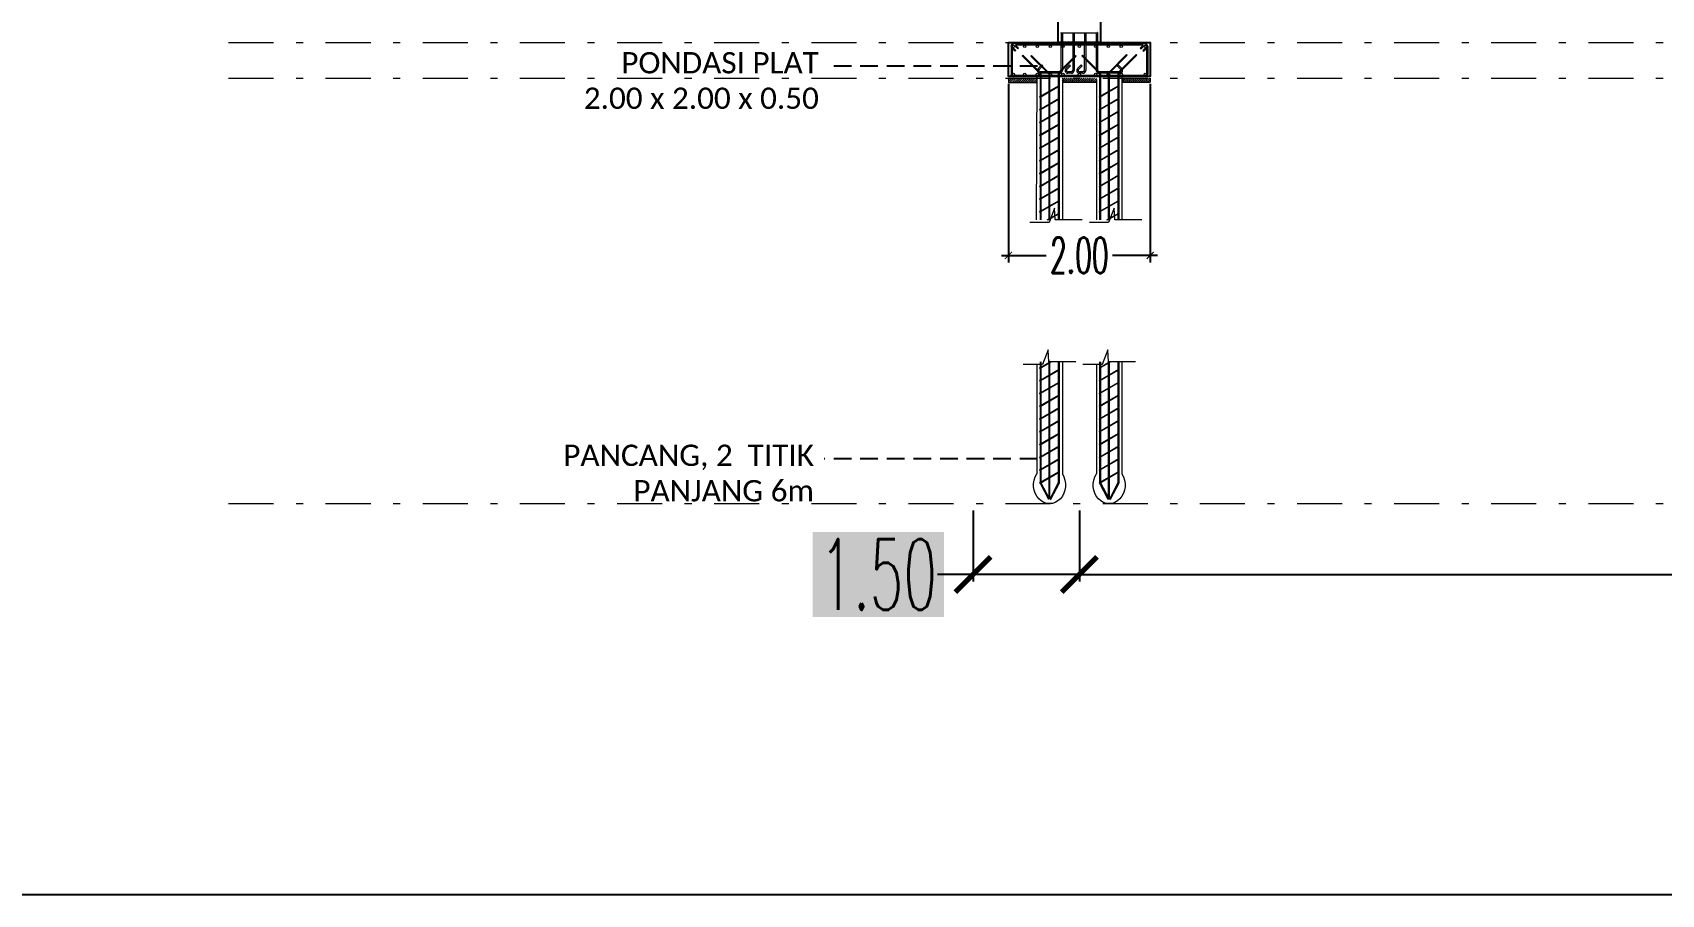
# Model space of a CAD drawing. Header units: millimetres. Extents: x 2175 to 3376, y 1504 to 1740.
# Drawn here: x 2878.47 to 2901.44, y 1515.88 to 1528.03 of the extents above; entities that cross this region are included whole.
import ezdxf

# ---------------------------------------------------------------- set-up
doc = ezdxf.new("R2010")
doc.units = ezdxf.units.MM
for name, pattern in [('DASHDOT2', [12.7, 6.35, -3.175, 0, -3.175]), ('DASHDOTX2', [50.8, 25.4, -12.7, 0, -12.7]), ('DASHED', [19.05, 12.7, -6.35]), ('HIDDEN', [0.375, 0.25, -0.125])]:
    doc.linetypes.add(name, pattern=pattern)
doc.layers.add('As Atap', color=3, linetype='DASHDOTX2', lineweight=40)
doc.layers.add('Garis Dim', color=131, linetype='DASHED', lineweight=9)
for name, color, linetype in [('dinding baru', 142, 'Continuous'), ('GR', 7, 'Continuous'), ('KOP TEKS', 1, 'Continuous'), ('TEXT', 7, 'Continuous'), ('WF 150', 5, 'Continuous')]:
    doc.layers.add(name, color=color, linetype=linetype)
doc.layers.add('Layer2', color=7, linetype='DASHED', lineweight=40, true_color=0x238759)
doc.styles.add('-DIM2', font='simplex.shx', dxfattribs={"width": 0.55})
doc.styles.get("Standard").update_dxf_attribs({"font": 'arial.ttf'})
doc.dimstyles.new('DIMENSI MUSHOLLAH', dxfattribs={"dimtxt": 0.5, "dimasz": 0.1, "dimexe": 0.1, "dimexo": 0.1, "dimgap": 0.05, "dimtad": 0, "dimtih": 1, "dimtoh": 1, "dimzin": 0, "dimdsep": 46, "dimtxsty": '-DIM2', "dimblk": 'ARCHTICK', "dimcen": 0.3, "dimdle": 0.1, "dimclrd": 1, "dimclre": 1, "dimclrt": 2, "dimadec": 0, "dimazin": 0, "dimtfac": 1, "dimtix": 1, "dimtofl": 0, "dimtmove": 0, "dimatfit": 3, "dimldrblk": 'ARCHTICK', "dimfxl": 1, "dimtolj": 1, "dimtzin": 0, "dimarcsym": 0})
doc.dimstyles.new('DIMENSI WARNA 2.1', dxfattribs={"dimtxt": 1, "dimasz": 0.5, "dimexe": 0.1, "dimexo": 0.1, "dimgap": 0.05, "dimtad": 0, "dimtih": 1, "dimtoh": 1, "dimrnd": 0.0025, "dimzin": 0, "dimdsep": 46, "dimtxsty": '-DIM2', "dimblk": 'ARCHTICK', "dimcen": 0.1, "dimclrd": 1, "dimclre": 1, "dimclrt": 256, "dimadec": 0, "dimazin": 0, "dimtfac": 1, "dimtofl": 0, "dimtmove": 0, "dimatfit": 3, "dimldrblk": 'ARCHTICK', "dimfxl": 0.18, "dimtfill": 2, "dimtfillclr": 256, "dimtolj": 1, "dimtzin": 0, "dimarcsym": 0})

# ---------------------------------------------------------------- blocks, each defined once
blk = doc.blocks.new('_ArchTick')
at = {"color": 0, "linetype": 'ByBlock', "const_width": 0.15}
blk.add_lwpolyline([(-0.5, -0.5), (0.5, 0.5)], dxfattribs=at)
blk = doc.blocks.new('*D933')
at = {"layer": 'Defpoints', "color": 0, "transparency": 16777216}
for p in [(2893.232, 1521.393), (2923.232, 1521.393), (2923.232, 1520.393)]:
    blk.add_point(p, dxfattribs=at)
at = {"layer": 'GR', "color": 1, "lineweight": -2, "transparency": 16777216}
for p, q in [((2893.232, 1521.293), (2893.232, 1520.293)), ((2923.232, 1521.293), (2923.232, 1520.293)), ((2893.232, 1520.393), (2907.082, 1520.393)), ((2923.232, 1520.393), (2909.382, 1520.393))]:
    blk.add_line(p, q, dxfattribs=at)
at = {"layer": 'GR', "color": 1, "lineweight": -2, "transparency": 16777216, "xscale": 0.5, "yscale": 0.5, "zscale": 0.5, "rotation": 180}
blk.add_blockref('_ArchTick', (2893.232, 1520.393), dxfattribs=at)
at = {"layer": 'GR', "color": 1, "lineweight": -2, "transparency": 16777216, "xscale": 0.5, "yscale": 0.5, "zscale": 0.5}
blk.add_blockref('_ArchTick', (2923.232, 1520.393), dxfattribs=at)
at = {"layer": 'GR', "color": 240, "transparency": 16777216, "insert": (2908.232, 1520.393), "char_height": 1, "attachment_point": 5, "style": '-DIM2', "bg_fill": 1, "box_fill_scale": 1.1, "bg_fill_color": 256, "bg_fill_true_color": 16180224, "bg_fill_transparency": 0}
blk.add_mtext('\\A1;30.00', dxfattribs=at)
blk = doc.blocks.new('*D733')
at = {"layer": 'Defpoints', "color": 0, "transparency": 16777216}
for p in [(2892.232, 1527.413), (2894.232, 1527.413), (2894.232, 1524.893)]:
    blk.add_point(p, dxfattribs=at)
at = {"layer": 'dinding baru', "color": 1, "linetype": 'Continuous', "lineweight": -2, "transparency": 16777216}
for p, q in [((2892.232, 1527.313), (2892.232, 1524.793)), ((2894.232, 1527.313), (2894.232, 1524.793))]:
    blk.add_line(p, q, dxfattribs=at)
at = {"layer": 'dinding baru', "color": 1, "lineweight": -2, "transparency": 16777216}
for p, q in [((2892.132, 1524.893), (2892.763, 1524.893)), ((2894.332, 1524.893), (2893.701, 1524.893))]:
    blk.add_line(p, q, dxfattribs=at)
at = {"layer": 'dinding baru', "color": 1, "lineweight": -2, "transparency": 16777216, "xscale": 0.1, "yscale": 0.1, "zscale": 0.1, "rotation": 180}
blk.add_blockref('_ArchTick', (2892.232, 1524.893), dxfattribs=at)
at = {"layer": 'dinding baru', "color": 1, "lineweight": -2, "transparency": 16777216, "xscale": 0.1, "yscale": 0.1, "zscale": 0.1}
blk.add_blockref('_ArchTick', (2894.232, 1524.893), dxfattribs=at)
at = {"layer": 'dinding baru', "color": 2, "lineweight": 0, "transparency": 16777216, "insert": (2893.232, 1524.893), "char_height": 0.5, "attachment_point": 5, "style": '-DIM2'}
blk.add_mtext('\\A1;2.00', dxfattribs=at)
blk = doc.blocks.new('*D748')
at = {"layer": 'Defpoints', "color": 0, "transparency": 16777216}
for p in [(2891.732, 1521.393), (2893.232, 1521.393), (2891.732, 1520.393)]:
    blk.add_point(p, dxfattribs=at)
at = {"layer": 'GR', "color": 1, "lineweight": -2, "transparency": 16777216}
for p, q in [((2891.732, 1521.293), (2891.732, 1520.293)), ((2893.232, 1521.293), (2893.232, 1520.293)), ((2891.732, 1520.393), (2891.232, 1520.393)), ((2893.232, 1520.393), (2891.732, 1520.393))]:
    blk.add_line(p, q, dxfattribs=at)
at = {"layer": 'GR', "color": 1, "lineweight": -2, "transparency": 16777216, "xscale": 0.5, "yscale": 0.5, "zscale": 0.5, "rotation": 180}
blk.add_blockref('_ArchTick', (2891.732, 1520.393), dxfattribs=at)
at = {"layer": 'GR', "color": 1, "lineweight": -2, "transparency": 16777216, "xscale": 0.5, "yscale": 0.5, "zscale": 0.5}
blk.add_blockref('_ArchTick', (2893.232, 1520.393), dxfattribs=at)
at = {"layer": 'GR', "color": 240, "transparency": 16777216, "insert": (2890.396, 1520.393), "char_height": 1, "attachment_point": 5, "style": '-DIM2', "bg_fill": 1, "box_fill_scale": 1.1, "bg_fill_color": 256, "bg_fill_true_color": 16180224, "bg_fill_transparency": 0}
blk.add_mtext('\\A1;1.50', dxfattribs=at)

msp = doc.modelspace()

# ---------------------------------------------------------------- hatches: boundary and pattern name
at = {"layer": 'Layer2', "linetype": 'ByBlock', "lineweight": 5}
h = msp.add_hatch(dxfattribs=at)
h.set_pattern_fill('JIS_LC_8', scale=0.0027, style=0)
h.set_pattern_definition([(45, (-85.533336, 297.320877), (-0.01489166881, 0.01489166881), []), (45, (-85.532256, 297.320877), (-0.01489166881, 0.01489166881), [])])
h.paths.add_polyline_path([(2892.632, 1527.39), (2892.232, 1527.391), (2892.232, 1527.331), (2892.632, 1527.33)])
h.paths.add_polyline_path([(2892.992, 1527.393), (2892.992, 1527.393), (2892.992, 1527.333), (2892.992, 1527.333)])
h.paths.add_polyline_path([(2893.472, 1527.393), (2892.992, 1527.393), (2892.992, 1527.333), (2893.472, 1527.333)])
h.paths.add_polyline_path([(2894.232, 1527.393), (2893.832, 1527.393), (2893.832, 1527.333), (2894.232, 1527.333)])

# ---------------------------------------------------------------- linework, layer by layer
at = {"linetype": 'HIDDEN'}
for p, q in [((2892.642, 1527.56), (2889.658, 1527.56)), ((2892.642, 1522.024), (2889.631, 1522.024))]:
    msp.add_line(p, q, dxfattribs=at)
at = {"layer": 'As Atap', "color": 0, "linetype": 'ByBlock', "lineweight": 5}
for p, q in [((2892.977, 1528.027), (2892.977, 1527.89)), ((2892.993, 1528.027), (2892.993, 1527.89)), ((2893.142, 1528.027), (2893.142, 1527.89)), ((2893.157, 1528.027), (2893.157, 1527.89)), ((2893.306, 1528.027), (2893.306, 1527.89)), ((2893.322, 1528.027), (2893.322, 1527.89)), ((2893.471, 1528.027), (2893.471, 1527.89)), ((2893.486, 1528.027), (2893.486, 1527.89)), ((2892.268, 1527.841), (2892.268, 1527.444)), ((2892.285, 1527.81), (2892.285, 1527.449)), ((2892.973, 1527.858), (2892.973, 1527.499)), ((2892.993, 1527.858), (2892.993, 1527.508)), ((2893.138, 1527.858), (2893.138, 1527.499)), ((2893.157, 1527.858), (2893.157, 1527.499)), ((2893.302, 1527.858), (2893.302, 1527.499)), ((2893.322, 1527.858), (2893.322, 1527.499)), ((2893.471, 1527.858), (2893.471, 1527.503)), ((2893.49, 1527.858), (2893.49, 1527.5)), ((2894.179, 1527.81), (2894.179, 1527.444)), ((2894.196, 1527.841), (2894.196, 1527.444)), ((2892.993, 1527.508), (2892.993, 1527.499)), ((2892.676, 1527.454), (2892.676, 1527.427)), ((2892.677, 1527.427), (2892.677, 1527.133)), ((2892.688, 1527.454), (2892.688, 1527.427)), ((2892.689, 1527.427), (2892.689, 1527.14)), ((2892.8, 1527.454), (2892.8, 1527.204)), ((2892.812, 1527.459), (2892.812, 1527.211)), ((2892.933, 1527.466), (2892.933, 1527.427)), ((2892.934, 1527.427), (2892.934, 1527.282)), ((2892.934, 1527.273), (2892.934, 1527.102)), ((2892.945, 1527.461), (2892.945, 1527.427)), ((2892.946, 1527.427), (2892.946, 1527.289)), ((2892.946, 1527.28), (2892.946, 1527.109)), ((2893.517, 1527.454), (2893.517, 1527.427)), ((2893.517, 1527.454), (2893.517, 1527.427)), ((2893.518, 1527.411), (2893.518, 1527.133)), ((2893.529, 1527.454), (2893.529, 1527.427)), ((2893.529, 1527.453), (2893.529, 1527.427)), ((2893.53, 1527.411), (2893.53, 1527.14)), ((2893.64, 1527.461), (2893.64, 1527.204)), ((2893.652, 1527.461), (2893.652, 1527.211)), ((2893.774, 1527.458), (2893.774, 1527.427)), ((2893.775, 1527.411), (2893.775, 1527.292)), ((2893.775, 1527.411), (2893.775, 1527.282)), ((2893.775, 1527.273), (2893.775, 1527.102)), ((2893.786, 1527.458), (2893.786, 1527.427)), ((2893.787, 1527.411), (2893.787, 1527.292)), ((2893.787, 1527.411), (2893.787, 1527.289)), ((2893.787, 1527.28), (2893.787, 1527.109)), ((2893.839, 1527.428), (2893.839, 1527.427)), ((2893.839, 1527.428), (2893.839, 1527.427)), ((2892.677, 1527.125), (2892.677, 1526.953)), ((2892.689, 1527.132), (2892.689, 1526.96)), ((2892.8, 1527.196), (2892.8, 1527.024)), ((2892.812, 1527.203), (2892.812, 1527.031)), ((2892.934, 1527.093), (2892.934, 1526.922)), ((2892.946, 1527.1), (2892.946, 1526.929)), ((2893.518, 1527.125), (2893.518, 1526.953)), ((2893.53, 1527.132), (2893.53, 1526.96)), ((2893.64, 1527.196), (2893.64, 1527.024)), ((2893.652, 1527.203), (2893.652, 1527.031)), ((2893.775, 1527.093), (2893.775, 1526.922)), ((2893.787, 1527.1), (2893.787, 1526.929)), ((2892.677, 1526.945), (2892.677, 1526.773)), ((2892.689, 1526.952), (2892.689, 1526.78)), ((2892.8, 1527.016), (2892.8, 1526.844)), ((2892.8, 1526.836), (2892.8, 1526.664)), ((2892.812, 1527.023), (2892.812, 1526.851)), ((2892.812, 1526.843), (2892.812, 1526.671)), ((2892.934, 1526.913), (2892.934, 1526.742)), ((2892.946, 1526.92), (2892.946, 1526.749)), ((2893.518, 1526.945), (2893.518, 1526.773)), ((2893.53, 1526.952), (2893.53, 1526.78)), ((2893.64, 1527.016), (2893.64, 1526.844)), ((2893.64, 1526.836), (2893.64, 1526.664)), ((2893.652, 1527.023), (2893.652, 1526.851)), ((2893.652, 1526.843), (2893.652, 1526.671)), ((2893.775, 1526.913), (2893.775, 1526.742)), ((2893.787, 1526.92), (2893.787, 1526.749)), ((2892.677, 1526.765), (2892.677, 1526.593)), ((2892.677, 1526.585), (2892.677, 1526.413)), ((2892.689, 1526.772), (2892.689, 1526.6)), ((2892.689, 1526.592), (2892.689, 1526.42)), ((2892.8, 1526.656), (2892.8, 1526.484)), ((2892.812, 1526.663), (2892.812, 1526.491)), ((2892.934, 1526.733), (2892.934, 1526.562)), ((2892.946, 1526.74), (2892.946, 1526.569)), ((2893.518, 1526.765), (2893.518, 1526.593)), ((2893.518, 1526.585), (2893.518, 1526.413)), ((2893.53, 1526.772), (2893.53, 1526.6)), ((2893.53, 1526.592), (2893.53, 1526.42)), ((2893.64, 1526.656), (2893.64, 1526.484)), ((2893.652, 1526.663), (2893.652, 1526.491)), ((2893.775, 1526.733), (2893.775, 1526.562)), ((2893.787, 1526.74), (2893.787, 1526.569)), ((2892.677, 1526.405), (2892.677, 1526.233)), ((2892.689, 1526.412), (2892.689, 1526.24)), ((2892.8, 1526.476), (2892.8, 1526.304)), ((2892.812, 1526.483), (2892.812, 1526.311)), ((2892.934, 1526.553), (2892.934, 1526.382)), ((2892.934, 1526.373), (2892.934, 1526.202)), ((2892.946, 1526.56), (2892.946, 1526.389)), ((2892.946, 1526.38), (2892.946, 1526.209)), ((2893.518, 1526.405), (2893.518, 1526.233)), ((2893.518, 1526.405), (2893.518, 1526.233)), ((2893.53, 1526.412), (2893.53, 1526.24)), ((2893.53, 1526.412), (2893.53, 1526.24)), ((2893.64, 1526.476), (2893.64, 1526.304)), ((2893.64, 1526.476), (2893.64, 1526.304)), ((2893.652, 1526.483), (2893.652, 1526.311)), ((2893.652, 1526.483), (2893.652, 1526.311)), ((2893.775, 1526.553), (2893.775, 1526.382)), ((2893.775, 1526.553), (2893.775, 1526.382)), ((2893.775, 1526.373), (2893.775, 1526.202)), ((2893.787, 1526.56), (2893.787, 1526.389)), ((2893.787, 1526.56), (2893.787, 1526.389)), ((2893.787, 1526.38), (2893.787, 1526.209)), ((2892.677, 1526.225), (2892.677, 1526.053)), ((2892.689, 1526.232), (2892.689, 1526.06)), ((2892.8, 1526.296), (2892.8, 1526.124)), ((2892.8, 1526.116), (2892.8, 1525.944)), ((2892.812, 1526.303), (2892.812, 1526.131)), ((2892.812, 1526.123), (2892.812, 1525.951)), ((2892.934, 1526.193), (2892.934, 1526.022)), ((2892.946, 1526.2), (2892.946, 1526.029)), ((2893.518, 1526.225), (2893.518, 1526.053)), ((2893.53, 1526.232), (2893.53, 1526.06)), ((2893.64, 1526.296), (2893.64, 1526.124)), ((2893.64, 1526.116), (2893.64, 1525.944)), ((2893.652, 1526.303), (2893.652, 1526.131)), ((2893.652, 1526.123), (2893.652, 1525.951)), ((2893.775, 1526.193), (2893.775, 1526.022)), ((2893.787, 1526.2), (2893.787, 1526.029)), ((2892.677, 1526.045), (2892.677, 1525.873)), ((2892.689, 1526.052), (2892.689, 1525.88)), ((2892.8, 1525.936), (2892.8, 1525.764)), ((2892.812, 1525.943), (2892.812, 1525.771)), ((2892.934, 1526.013), (2892.934, 1525.842)), ((2892.946, 1526.02), (2892.946, 1525.849)), ((2893.518, 1526.045), (2893.518, 1525.873)), ((2893.53, 1526.052), (2893.53, 1525.88)), ((2893.64, 1525.936), (2893.64, 1525.764)), ((2893.652, 1525.943), (2893.652, 1525.771)), ((2893.775, 1526.013), (2893.775, 1525.842)), ((2893.787, 1526.02), (2893.787, 1525.849)), ((2892.677, 1525.865), (2892.677, 1525.693)), ((2892.677, 1525.685), (2892.677, 1525.513)), ((2892.689, 1525.872), (2892.689, 1525.7)), ((2892.689, 1525.692), (2892.689, 1525.52)), ((2892.8, 1525.756), (2892.8, 1525.584)), ((2892.812, 1525.763), (2892.812, 1525.591)), ((2892.934, 1525.833), (2892.934, 1525.662)), ((2892.934, 1525.653), (2892.934, 1525.482)), ((2892.946, 1525.84), (2892.946, 1525.669)), ((2892.946, 1525.66), (2892.946, 1525.489)), ((2893.518, 1525.865), (2893.518, 1525.693)), ((2893.518, 1525.685), (2893.518, 1525.513)), ((2893.53, 1525.872), (2893.53, 1525.7)), ((2893.53, 1525.692), (2893.53, 1525.52)), ((2893.64, 1525.756), (2893.64, 1525.584)), ((2893.652, 1525.763), (2893.652, 1525.591)), ((2893.775, 1525.833), (2893.775, 1525.662)), ((2893.775, 1525.653), (2893.775, 1525.482)), ((2893.787, 1525.84), (2893.787, 1525.669)), ((2893.787, 1525.66), (2893.787, 1525.489)), ((2892.677, 1525.505), (2892.677, 1525.393)), ((2892.689, 1525.512), (2892.689, 1525.393)), ((2892.8, 1525.576), (2892.8, 1525.404)), ((2892.812, 1525.583), (2892.812, 1525.411)), ((2892.934, 1525.473), (2892.934, 1525.393)), ((2892.946, 1525.48), (2892.946, 1525.393)), ((2893.518, 1525.505), (2893.518, 1525.393)), ((2893.53, 1525.512), (2893.53, 1525.393)), ((2893.64, 1525.576), (2893.64, 1525.404)), ((2893.652, 1525.583), (2893.652, 1525.411)), ((2893.775, 1525.473), (2893.775, 1525.393)), ((2893.787, 1525.48), (2893.787, 1525.393)), ((2892.8, 1525.396), (2892.8, 1525.393)), ((2892.812, 1525.403), (2892.812, 1525.393)), ((2893.64, 1525.396), (2893.64, 1525.393)), ((2893.652, 1525.403), (2893.652, 1525.393)), ((2892.677, 1523.393), (2892.677, 1523.311)), ((2892.689, 1523.393), (2892.689, 1523.318)), ((2892.8, 1523.41), (2892.8, 1523.382)), ((2892.8, 1523.374), (2892.8, 1523.202)), ((2892.812, 1523.393), (2892.812, 1523.389)), ((2892.812, 1523.381), (2892.812, 1523.209)), ((2892.934, 1523.393), (2892.934, 1523.28)), ((2892.946, 1523.393), (2892.946, 1523.287)), ((2893.518, 1523.393), (2893.518, 1523.311)), ((2893.53, 1523.393), (2893.53, 1523.318)), ((2893.64, 1523.41), (2893.64, 1523.382)), ((2893.64, 1523.374), (2893.64, 1523.202)), ((2893.652, 1523.393), (2893.652, 1523.389)), ((2893.652, 1523.381), (2893.652, 1523.209)), ((2893.775, 1523.393), (2893.775, 1523.28)), ((2893.787, 1523.393), (2893.787, 1523.287)), ((2892.677, 1523.303), (2892.677, 1523.131)), ((2892.677, 1523.123), (2892.677, 1522.951)), ((2892.689, 1523.31), (2892.689, 1523.138)), ((2892.689, 1523.13), (2892.689, 1522.958)), ((2892.8, 1523.194), (2892.8, 1523.022)), ((2892.812, 1523.201), (2892.812, 1523.029)), ((2892.934, 1523.271), (2892.934, 1523.1)), ((2892.946, 1523.278), (2892.946, 1523.107)), ((2893.518, 1523.303), (2893.518, 1523.131)), ((2893.518, 1523.123), (2893.518, 1522.951)), ((2893.53, 1523.31), (2893.53, 1523.138)), ((2893.53, 1523.13), (2893.53, 1522.958)), ((2893.64, 1523.194), (2893.64, 1523.022)), ((2893.652, 1523.201), (2893.652, 1523.029)), ((2893.775, 1523.271), (2893.775, 1523.1)), ((2893.787, 1523.278), (2893.787, 1523.107)), ((2892.677, 1522.943), (2892.677, 1522.771)), ((2892.689, 1522.95), (2892.689, 1522.778)), ((2892.8, 1523.014), (2892.8, 1522.842)), ((2892.812, 1523.021), (2892.812, 1522.849)), ((2892.934, 1523.091), (2892.934, 1522.92)), ((2892.934, 1522.911), (2892.934, 1522.74)), ((2892.946, 1523.098), (2892.946, 1522.927)), ((2892.946, 1522.918), (2892.946, 1522.747)), ((2893.518, 1522.943), (2893.518, 1522.771)), ((2893.53, 1522.95), (2893.53, 1522.778)), ((2893.64, 1523.014), (2893.64, 1522.842)), ((2893.652, 1523.021), (2893.652, 1522.849)), ((2893.775, 1523.091), (2893.775, 1522.92)), ((2893.775, 1522.911), (2893.775, 1522.74)), ((2893.787, 1523.098), (2893.787, 1522.927)), ((2893.787, 1522.918), (2893.787, 1522.747)), ((2892.677, 1522.763), (2892.677, 1522.591)), ((2892.689, 1522.77), (2892.689, 1522.598)), ((2892.8, 1522.834), (2892.8, 1522.662)), ((2892.812, 1522.841), (2892.812, 1522.669)), ((2892.934, 1522.731), (2892.934, 1522.56)), ((2892.946, 1522.738), (2892.946, 1522.567)), ((2893.518, 1522.763), (2893.518, 1522.591)), ((2893.53, 1522.77), (2893.53, 1522.598)), ((2893.64, 1522.834), (2893.64, 1522.662)), ((2893.652, 1522.841), (2893.652, 1522.669)), ((2893.775, 1522.731), (2893.775, 1522.56)), ((2893.787, 1522.738), (2893.787, 1522.567)), ((2892.677, 1522.583), (2892.677, 1522.411)), ((2892.689, 1522.59), (2892.689, 1522.418)), ((2892.8, 1522.654), (2892.8, 1522.482)), ((2892.8, 1522.474), (2892.8, 1522.302)), ((2892.812, 1522.661), (2892.812, 1522.489)), ((2892.812, 1522.481), (2892.812, 1522.309)), ((2892.934, 1522.551), (2892.934, 1522.38)), ((2892.946, 1522.558), (2892.946, 1522.387)), ((2893.518, 1522.583), (2893.518, 1522.411)), ((2893.53, 1522.59), (2893.53, 1522.418)), ((2893.64, 1522.654), (2893.64, 1522.482)), ((2893.64, 1522.474), (2893.64, 1522.302)), ((2893.652, 1522.661), (2893.652, 1522.489)), ((2893.652, 1522.481), (2893.652, 1522.309)), ((2893.775, 1522.551), (2893.775, 1522.38)), ((2893.787, 1522.558), (2893.787, 1522.387)), ((2892.677, 1522.403), (2892.677, 1522.231)), ((2892.677, 1522.223), (2892.677, 1522.051)), ((2892.689, 1522.41), (2892.689, 1522.238)), ((2892.689, 1522.23), (2892.689, 1522.058)), ((2892.8, 1522.294), (2892.8, 1522.122)), ((2892.812, 1522.301), (2892.812, 1522.129)), ((2892.934, 1522.371), (2892.934, 1522.2)), ((2892.946, 1522.378), (2892.946, 1522.207)), ((2893.518, 1522.403), (2893.518, 1522.231)), ((2893.518, 1522.223), (2893.518, 1522.051)), ((2893.53, 1522.41), (2893.53, 1522.238)), ((2893.53, 1522.23), (2893.53, 1522.058)), ((2893.64, 1522.294), (2893.64, 1522.122)), ((2893.652, 1522.301), (2893.652, 1522.129)), ((2893.775, 1522.371), (2893.775, 1522.2)), ((2893.787, 1522.378), (2893.787, 1522.207)), ((2892.677, 1522.043), (2892.677, 1521.871)), ((2892.689, 1522.05), (2892.689, 1521.878)), ((2892.8, 1522.114), (2892.8, 1521.942)), ((2892.812, 1522.121), (2892.812, 1521.949)), ((2892.934, 1522.191), (2892.934, 1522.02)), ((2892.934, 1522.011), (2892.934, 1521.84)), ((2892.946, 1522.198), (2892.946, 1522.027)), ((2892.946, 1522.018), (2892.946, 1521.847)), ((2893.518, 1522.043), (2893.518, 1521.871)), ((2893.53, 1522.05), (2893.53, 1521.878)), ((2893.64, 1522.114), (2893.64, 1521.942)), ((2893.652, 1522.121), (2893.652, 1521.949)), ((2893.775, 1522.191), (2893.775, 1522.02)), ((2893.775, 1522.011), (2893.775, 1521.84)), ((2893.787, 1522.198), (2893.787, 1522.027)), ((2893.787, 1522.018), (2893.787, 1521.847)), ((2892.677, 1521.863), (2892.677, 1521.691)), ((2892.689, 1521.87), (2892.689, 1521.698)), ((2892.8, 1521.934), (2892.8, 1521.762)), ((2892.8, 1521.754), (2892.8, 1521.475)), ((2892.812, 1521.941), (2892.812, 1521.769)), ((2892.812, 1521.761), (2892.812, 1521.475)), ((2892.934, 1521.831), (2892.934, 1521.686)), ((2892.946, 1521.838), (2892.946, 1521.683)), ((2893.518, 1521.863), (2893.518, 1521.691)), ((2893.53, 1521.87), (2893.53, 1521.698)), ((2893.64, 1521.934), (2893.64, 1521.762)), ((2893.64, 1521.754), (2893.64, 1521.475)), ((2893.652, 1521.941), (2893.652, 1521.769)), ((2893.652, 1521.761), (2893.652, 1521.475)), ((2893.775, 1521.831), (2893.775, 1521.686)), ((2893.787, 1521.838), (2893.787, 1521.683)), ((2892.689, 1521.69), (2892.689, 1521.686)), ((2892.689, 1521.69), (2892.689, 1521.686)), ((2893.53, 1521.69), (2893.53, 1521.686)), ((2893.53, 1521.69), (2893.53, 1521.686))]:
    msp.add_line(p, q, dxfattribs=at)
at = {"layer": 'As Atap', "color": 7, "linetype": 'ByBlock', "lineweight": 5}
for p, q in [((2892.232, 1527.393), (2892.232, 1527.33)), ((2892.632, 1527.413), (2892.622, 1525.393)), ((2892.992, 1527.375), (2892.992, 1525.393)), ((2893.472, 1527.375), (2893.472, 1525.393)), ((2893.832, 1527.411), (2893.832, 1525.393)), ((2894.232, 1527.393), (2894.232, 1527.333)), ((2892.632, 1523.355), (2892.632, 1521.811)), ((2892.992, 1523.393), (2892.992, 1521.811)), ((2893.472, 1523.355), (2893.472, 1521.811)), ((2893.832, 1523.393), (2893.832, 1521.811))]:
    msp.add_line(p, q, dxfattribs=at)
at = {"layer": 'As Atap', "color": 2, "linetype": 'ByBlock', "lineweight": 5}
for p, q in [((2892.8, 1521.393), (2892.8, 1521.393)), ((2893.64, 1521.393), (2893.64, 1521.393))]:
    msp.add_line(p, q, dxfattribs=at)
at = {"layer": 'Garis Dim', "color": 0, "linetype": 'ByBlock', "lineweight": 5}
for p, q in [((2893.49, 1528.027), (2892.973, 1528.027)), ((2892.272, 1527.858), (2892.272, 1527.858)), ((2892.278, 1527.817), (2892.323, 1527.771)), ((2892.289, 1527.83), (2892.336, 1527.782)), ((2894.162, 1527.875), (2892.301, 1527.875)), ((2892.313, 1527.853), (2892.362, 1527.804)), ((2892.336, 1527.782), (2892.323, 1527.771)), ((2894.131, 1527.858), (2892.332, 1527.858)), ((2892.332, 1527.858), (2892.375, 1527.814)), ((2892.375, 1527.814), (2892.362, 1527.804)), ((2893.646, 1527.472), (2893.898, 1527.724)), ((2893.779, 1527.471), (2894.032, 1527.724)), ((2893.898, 1527.724), (2893.906, 1527.716)), ((2894.032, 1527.724), (2894.041, 1527.716)), ((2894.131, 1527.858), (2894.091, 1527.817)), ((2894.091, 1527.817), (2894.103, 1527.806)), ((2894.149, 1527.852), (2894.103, 1527.806)), ((2894.175, 1527.83), (2894.128, 1527.784)), ((2894.128, 1527.784), (2894.141, 1527.772)), ((2894.186, 1527.817), (2894.141, 1527.772)), ((2892.434, 1527.716), (2892.425, 1527.707)), ((2892.675, 1527.458), (2892.425, 1527.707)), ((2892.683, 1527.466), (2892.434, 1527.716)), ((2892.558, 1527.713), (2892.549, 1527.704)), ((2892.8, 1527.454), (2892.549, 1527.704)), ((2892.812, 1527.458), (2892.558, 1527.713)), ((2892.652, 1527.527), (2892.704, 1527.579)), ((2892.665, 1527.513), (2892.717, 1527.565)), ((2892.704, 1527.579), (2892.717, 1527.565)), ((2892.933, 1527.466), (2893.179, 1527.712)), ((2892.945, 1527.461), (2893.187, 1527.703)), ((2893.042, 1527.527), (2893.094, 1527.579)), ((2893.055, 1527.513), (2893.107, 1527.565)), ((2893.094, 1527.579), (2893.107, 1527.565)), ((2893.179, 1527.712), (2893.187, 1527.703)), ((2893.206, 1527.527), (2893.258, 1527.579)), ((2893.22, 1527.513), (2893.272, 1527.565)), ((2893.258, 1527.579), (2893.272, 1527.565)), ((2893.275, 1527.716), (2893.266, 1527.707)), ((2893.515, 1527.458), (2893.266, 1527.707)), ((2893.524, 1527.466), (2893.275, 1527.716)), ((2893.653, 1527.463), (2893.906, 1527.716)), ((2893.779, 1527.579), (2893.765, 1527.565)), ((2893.817, 1527.513), (2893.765, 1527.565)), ((2893.831, 1527.527), (2893.779, 1527.579)), ((2893.788, 1527.463), (2894.041, 1527.716)), ((2894.162, 1527.427), (2892.301, 1527.427)), ((2894.062, 1527.411), (2892.301, 1527.411)), ((2894.162, 1527.411), (2892.301, 1527.411)), ((2892.674, 1527.131), (2892.946, 1527.289)), ((2892.677, 1527.125), (2892.95, 1527.282)), ((2892.954, 1527.48), (2892.679, 1527.48)), ((2892.954, 1527.461), (2892.679, 1527.461)), ((2893.119, 1527.48), (2893.069, 1527.48)), ((2893.119, 1527.461), (2893.069, 1527.461)), ((2893.283, 1527.48), (2893.233, 1527.48)), ((2893.283, 1527.461), (2893.233, 1527.461)), ((2893.804, 1527.48), (2893.509, 1527.48)), ((2893.804, 1527.461), (2893.509, 1527.461)), ((2893.515, 1527.458), (2893.512, 1527.461)), ((2893.514, 1527.131), (2893.787, 1527.289)), ((2893.518, 1527.125), (2893.791, 1527.282)), ((2892.674, 1526.951), (2892.946, 1527.109)), ((2892.677, 1526.945), (2892.95, 1527.102)), ((2893.514, 1526.951), (2893.787, 1527.109)), ((2893.518, 1526.945), (2893.791, 1527.102)), ((2892.674, 1526.771), (2892.946, 1526.929)), ((2892.677, 1526.765), (2892.95, 1526.922)), ((2893.514, 1526.771), (2893.787, 1526.929)), ((2893.518, 1526.765), (2893.791, 1526.922)), ((2892.674, 1526.591), (2892.946, 1526.749)), ((2892.674, 1526.411), (2892.946, 1526.569)), ((2892.677, 1526.585), (2892.95, 1526.742)), ((2893.514, 1526.591), (2893.787, 1526.749)), ((2893.514, 1526.411), (2893.787, 1526.569)), ((2893.518, 1526.585), (2893.791, 1526.742)), ((2892.674, 1526.231), (2892.946, 1526.389)), ((2892.677, 1526.405), (2892.95, 1526.562)), ((2892.677, 1526.225), (2892.95, 1526.382)), ((2893.514, 1526.231), (2893.787, 1526.389)), ((2893.514, 1526.231), (2893.787, 1526.389)), ((2893.518, 1526.405), (2893.791, 1526.562)), ((2893.518, 1526.225), (2893.791, 1526.382)), ((2893.518, 1526.225), (2893.791, 1526.382)), ((2892.674, 1526.051), (2892.946, 1526.209)), ((2892.677, 1526.045), (2892.95, 1526.202)), ((2893.514, 1526.051), (2893.787, 1526.209)), ((2893.518, 1526.045), (2893.791, 1526.202)), ((2892.674, 1525.871), (2892.946, 1526.029)), ((2892.677, 1525.865), (2892.95, 1526.022)), ((2893.514, 1525.871), (2893.787, 1526.029)), ((2893.518, 1525.865), (2893.791, 1526.022)), ((2892.674, 1525.691), (2892.946, 1525.849)), ((2892.674, 1525.511), (2892.946, 1525.669)), ((2892.677, 1525.685), (2892.95, 1525.842)), ((2892.677, 1525.505), (2892.95, 1525.662)), ((2893.514, 1525.691), (2893.787, 1525.849)), ((2893.514, 1525.511), (2893.787, 1525.669)), ((2893.518, 1525.685), (2893.791, 1525.842)), ((2893.518, 1525.505), (2893.791, 1525.662)), ((2892.78, 1525.393), (2892.946, 1525.489)), ((2892.794, 1525.393), (2892.95, 1525.482)), ((2893.621, 1525.393), (2893.787, 1525.489)), ((2893.635, 1525.393), (2893.791, 1525.482)), ((2892.674, 1523.309), (2892.818, 1523.393)), ((2892.677, 1523.303), (2892.832, 1523.393)), ((2893.514, 1523.309), (2893.659, 1523.393)), ((2893.518, 1523.303), (2893.673, 1523.393)), ((2892.674, 1523.129), (2892.946, 1523.287)), ((2892.677, 1523.123), (2892.95, 1523.28)), ((2893.514, 1523.129), (2893.787, 1523.287)), ((2893.518, 1523.123), (2893.791, 1523.28)), ((2892.674, 1522.949), (2892.946, 1523.107)), ((2892.674, 1522.769), (2892.946, 1522.927)), ((2892.677, 1522.943), (2892.95, 1523.1)), ((2892.677, 1522.763), (2892.95, 1522.92)), ((2893.514, 1522.949), (2893.787, 1523.107)), ((2893.514, 1522.769), (2893.787, 1522.927)), ((2893.518, 1522.943), (2893.791, 1523.1)), ((2893.518, 1522.763), (2893.791, 1522.92)), ((2892.674, 1522.589), (2892.946, 1522.747)), ((2892.677, 1522.583), (2892.95, 1522.74)), ((2893.514, 1522.589), (2893.787, 1522.747)), ((2893.518, 1522.583), (2893.791, 1522.74)), ((2892.674, 1522.409), (2892.946, 1522.567)), ((2892.677, 1522.403), (2892.95, 1522.56)), ((2893.514, 1522.409), (2893.787, 1522.567)), ((2893.518, 1522.403), (2893.791, 1522.56)), ((2892.674, 1522.229), (2892.946, 1522.387)), ((2892.674, 1522.049), (2892.946, 1522.207)), ((2892.677, 1522.223), (2892.95, 1522.38)), ((2893.514, 1522.229), (2893.787, 1522.387)), ((2893.514, 1522.049), (2893.787, 1522.207)), ((2893.518, 1522.223), (2893.791, 1522.38)), ((2892.674, 1521.869), (2892.946, 1522.027)), ((2892.677, 1522.043), (2892.95, 1522.2)), ((2892.677, 1521.863), (2892.95, 1522.02)), ((2893.514, 1521.869), (2893.787, 1522.027)), ((2893.518, 1522.043), (2893.791, 1522.2)), ((2893.518, 1521.863), (2893.791, 1522.02)), ((2892.674, 1521.689), (2892.946, 1521.847)), ((2892.677, 1521.683), (2892.95, 1521.84)), ((2893.514, 1521.689), (2893.787, 1521.847)), ((2893.518, 1521.683), (2893.791, 1521.84)), ((2892.677, 1521.683), (2892.795, 1521.457)), ((2892.689, 1521.686), (2892.806, 1521.463)), ((2892.934, 1521.686), (2892.814, 1521.455)), ((2892.946, 1521.683), (2892.825, 1521.45)), ((2893.518, 1521.683), (2893.636, 1521.457)), ((2893.53, 1521.686), (2893.646, 1521.463)), ((2893.775, 1521.686), (2893.655, 1521.455)), ((2893.787, 1521.683), (2893.666, 1521.451)), ((2892.795, 1521.457), (2892.806, 1521.463)), ((2892.8, 1521.475), (2892.812, 1521.475)), ((2892.814, 1521.455), (2892.825, 1521.45)), ((2893.636, 1521.457), (2893.646, 1521.463)), ((2893.64, 1521.475), (2893.652, 1521.475)), ((2893.655, 1521.455), (2893.666, 1521.451))]:
    msp.add_line(p, q, dxfattribs=at)
at = {"layer": 'Garis Dim', "linetype": 'DASHDOT2', "ltscale": 0.1}
for p, q in [((2881.232, 1527.893), (2933.737, 1527.893)), ((2881.232, 1527.393), (2933.737, 1527.393)), ((2881.232, 1521.393), (2933.732, 1521.393))]:
    msp.add_line(p, q, dxfattribs=at)
at = {"layer": 'Garis Dim', "color": 7, "linetype": 'ByBlock', "lineweight": 5}
for p, q in [((2892.232, 1527.33), (2892.631, 1527.33)), ((2892.992, 1527.333), (2893.472, 1527.333)), ((2893.832, 1527.333), (2894.232, 1527.333))]:
    msp.add_line(p, q, dxfattribs=at)
at = {"layer": 'Garis Dim', "color": 0, "linetype": 'ByBlock', "lineweight": 5}
for centre in [(2892.301, 1527.841), (2892.461, 1527.841), (2892.641, 1527.841), (2892.821, 1527.841), (2893.001, 1527.841), (2893.232, 1527.841), (2893.462, 1527.841), (2893.642, 1527.841), (2893.822, 1527.841), (2894.162, 1527.841), (2892.301, 1527.444), (2892.461, 1527.444), (2892.641, 1527.444), (2892.821, 1527.444), (2893.001, 1527.444), (2893.232, 1527.444), (2893.462, 1527.444), (2893.642, 1527.444), (2893.822, 1527.444), (2894.162, 1527.444)]:
    msp.add_circle(centre, 0.0168, dxfattribs=at)
for centre, radius, start, end in [((2892.973, 1528.031), 0.00384, 90, 270.0006), ((2893.49, 1528.031), 0.00384, 270, 90), ((2892.301, 1527.841), 0.0336, 90, 180), ((2892.301, 1527.841), 0.0336, 90, 225), ((2892.301, 1527.841), 0.0336, 90, 180), ((2892.301, 1527.841), 0.0168, 90, 180), ((2894.162, 1527.841), 0.0336, 0, 90), ((2894.162, 1527.841), 0.0336, 315, 90), ((2894.162, 1527.841), 0.0336, 0, 90), ((2894.162, 1527.841), 0.0168, 0, 90), ((2892.679, 1527.499), 0.0384, 135, 270), ((2892.679, 1527.499), 0.0192, 135, 270), ((2892.954, 1527.499), 0.0192, 270, 0), ((2892.954, 1527.499), 0.0384, 270, 0), ((2893.069, 1527.499), 0.0384, 135, 270), ((2893.069, 1527.499), 0.0192, 135, 270), ((2893.119, 1527.499), 0.0192, 270, 0), ((2893.119, 1527.499), 0.0384, 270, 360), ((2893.233, 1527.499), 0.0384, 135, 270), ((2893.233, 1527.499), 0.0192, 135, 270), ((2893.283, 1527.499), 0.0192, 270, 0), ((2893.283, 1527.499), 0.0384, 270, 0), ((2893.509, 1527.499), 0.0384, 180, 270), ((2893.509, 1527.499), 0.0192, 180, 270), ((2893.804, 1527.499), 0.0384, 270, 45), ((2893.804, 1527.499), 0.0192, 270, 45), ((2892.301, 1527.444), 0.0336, 180, 270), ((2892.301, 1527.444), 0.0168, 180, 270), ((2892.67, 1527.454), 0.018, 0, 45), ((2892.79, 1527.454), 0.006, 0, 45), ((2892.948, 1527.285), 0.0036, 298.5406, 121.4606), ((2893.511, 1527.454), 0.006, 0, 45), ((2893.511, 1527.454), 0.018, 0, 44.6685), ((2893.658, 1527.459), 0.018, 135, 173.2828), ((2893.658, 1527.46), 0.00601, 147.962, 190.0892), ((2893.792, 1527.458), 0.018, 135, 180), ((2893.792, 1527.458), 0.006, 135, 180), ((2893.789, 1527.285), 0.0036, 298.5406, 121.4606), ((2894.162, 1527.444), 0.0336, 270, 0), ((2894.162, 1527.444), 0.0168, 270, 0), ((2892.675, 1527.128), 0.0036, 120.0006, 300.0006), ((2892.948, 1527.105), 0.0036, 298.5406, 121.4606), ((2893.516, 1527.128), 0.0036, 120.0006, 300.0006), ((2893.789, 1527.105), 0.0036, 298.5406, 121.4606), ((2892.675, 1526.948), 0.0036, 120.0006, 300.0006), ((2892.948, 1526.925), 0.0036, 298.5406, 121.4606), ((2893.516, 1526.948), 0.0036, 120.0006, 300.0006), ((2893.789, 1526.925), 0.0036, 298.5406, 121.4606), ((2892.675, 1526.768), 0.0036, 120.0006, 300.0006), ((2892.675, 1526.588), 0.0036, 120.0006, 300.0006), ((2892.948, 1526.745), 0.0036, 298.5406, 121.4606), ((2892.948, 1526.565), 0.0036, 298.5406, 121.4606), ((2893.516, 1526.768), 0.0036, 120.0006, 300.0006), ((2893.516, 1526.588), 0.0036, 120.0006, 300.0006), ((2893.789, 1526.745), 0.0036, 298.5406, 121.4606), ((2893.789, 1526.565), 0.0036, 298.5406, 121.4606), ((2892.675, 1526.408), 0.0036, 120.0006, 300.0006), ((2892.948, 1526.385), 0.0036, 298.5406, 121.4606), ((2893.516, 1526.408), 0.0036, 120.0006, 300.0006), ((2893.789, 1526.385), 0.0036, 298.5406, 121.4606), ((2893.789, 1526.385), 0.0036, 298.5406, 121.4606), ((2892.675, 1526.228), 0.0036, 120.0006, 300.0006), ((2892.948, 1526.205), 0.0036, 298.5406, 121.4606), ((2893.516, 1526.228), 0.0036, 120.0006, 300.0006), ((2893.516, 1526.228), 0.0036, 120.0006, 300.0006), ((2893.789, 1526.205), 0.0036, 298.5406, 121.4606), ((2892.675, 1526.048), 0.0036, 120.0006, 300.0006), ((2892.948, 1526.025), 0.0036, 298.5406, 121.4606), ((2893.516, 1526.048), 0.0036, 120.0006, 300.0006), ((2893.789, 1526.025), 0.0036, 298.5406, 121.4606), ((2892.675, 1525.868), 0.0036, 120.0006, 300.0006), ((2892.675, 1525.688), 0.0036, 120.0006, 300.0006), ((2892.948, 1525.845), 0.0036, 298.5406, 121.4606), ((2892.948, 1525.665), 0.0036, 298.5406, 121.4606), ((2893.516, 1525.868), 0.0036, 120.0006, 300.0006), ((2893.516, 1525.688), 0.0036, 120.0006, 300.0006), ((2893.789, 1525.845), 0.0036, 298.5406, 121.4606), ((2893.789, 1525.665), 0.0036, 298.5406, 121.4606), ((2892.675, 1525.508), 0.0036, 120.0006, 300.0006), ((2892.948, 1525.485), 0.0036, 298.5406, 121.4606), ((2893.516, 1525.508), 0.0036, 120.0006, 300.0006), ((2893.789, 1525.485), 0.0036, 298.5406, 121.4606), ((2892.675, 1523.306), 0.0036, 120.0006, 300.0006), ((2892.675, 1523.126), 0.0036, 120.0006, 300.0006), ((2892.948, 1523.283), 0.0036, 298.5406, 121.4606), ((2893.516, 1523.306), 0.0036, 120.0006, 300.0006), ((2893.516, 1523.126), 0.0036, 120.0006, 300.0006), ((2893.789, 1523.283), 0.0036, 298.5406, 121.4606), ((2892.675, 1522.946), 0.0036, 120.0006, 300.0006), ((2892.948, 1523.103), 0.0036, 298.5406, 121.4606), ((2892.948, 1522.923), 0.0036, 298.5406, 121.4606), ((2893.516, 1522.946), 0.0036, 120.0006, 300.0006), ((2893.789, 1523.103), 0.0036, 298.5406, 121.4606), ((2893.789, 1522.923), 0.0036, 298.5406, 121.4606), ((2892.675, 1522.766), 0.0036, 120.0006, 300.0006), ((2892.948, 1522.743), 0.0036, 298.5406, 121.4606), ((2893.516, 1522.766), 0.0036, 120.0006, 300.0006), ((2893.789, 1522.743), 0.0036, 298.5406, 121.4606), ((2892.675, 1522.586), 0.0036, 120.0006, 300.0006), ((2892.948, 1522.563), 0.0036, 298.5406, 121.4606), ((2893.516, 1522.586), 0.0036, 120.0006, 300.0006), ((2893.789, 1522.563), 0.0036, 298.5406, 121.4606), ((2892.675, 1522.406), 0.0036, 120.0006, 300.0006), ((2892.675, 1522.226), 0.0036, 120.0006, 300.0006), ((2892.948, 1522.383), 0.0036, 298.5406, 121.4606), ((2892.948, 1522.203), 0.0036, 298.5406, 121.4606), ((2893.516, 1522.406), 0.0036, 120.0006, 300.0006), ((2893.516, 1522.226), 0.0036, 120.0006, 300.0006), ((2893.789, 1522.383), 0.0036, 298.5406, 121.4606), ((2893.789, 1522.203), 0.0036, 298.5406, 121.4606), ((2892.675, 1522.046), 0.0036, 120.0006, 300.0006), ((2892.948, 1522.023), 0.0036, 298.5406, 121.4606), ((2893.516, 1522.046), 0.0036, 120.0006, 300.0006), ((2893.789, 1522.023), 0.0036, 298.5406, 121.4606), ((2892.675, 1521.866), 0.0036, 120.0006, 300.0006), ((2892.948, 1521.843), 0.0036, 298.5406, 121.4606), ((2893.516, 1521.866), 0.0036, 120.0006, 300.0006), ((2893.789, 1521.843), 0.0036, 298.5406, 121.4606), ((2892.675, 1521.686), 0.0036, 120.0006, 300.0006), ((2893.516, 1521.686), 0.0036, 120.0006, 300.0006)]:
    msp.add_arc(centre, radius, start, end, dxfattribs=at)
at = {"layer": 'Garis Dim', "color": 7, "linetype": 'ByBlock', "lineweight": 5, "extrusion": (0, 0, -1)}
for centre in [(2892.812, 1521.653), (2893.652, 1521.653)]:
    msp.add_ellipse(centre, major_axis=(0, 0.261), ratio=0.864672, start_param=0.923757, end_param=5.359428, dxfattribs=at)
at = {"layer": 'KOP TEKS', "color": 2}
msp.add_lwpolyline([(2866.202, 1575.317), (2866.202, 1515.882), (2950.261, 1515.882), (2950.261, 1575.317)], close=True, dxfattribs=at)
at = {"layer": 'Layer2', "linetype": 'ByBlock', "lineweight": 5}
for points in [[(2893.273, 1525.393), (2892.891, 1525.393), (2892.883, 1525.559), (2892.804, 1525.355), (2892.532, 1525.355)], [(2894.114, 1525.393), (2893.732, 1525.393), (2893.724, 1525.559), (2893.645, 1525.355), (2893.373, 1525.355)], [(2893.183, 1523.393), (2892.8, 1523.393), (2892.793, 1523.559), (2892.713, 1523.355), (2892.441, 1523.355)], [(2894.024, 1523.393), (2893.641, 1523.393), (2893.634, 1523.559), (2893.554, 1523.355), (2893.282, 1523.355)]]:
    msp.add_lwpolyline(points, dxfattribs=at)
at = {"layer": 'WF 150'}
for points in [[(2892.932, 1530.893), (2893.532, 1530.893), (2893.532, 1527.893), (2892.932, 1527.893)], [(2892.232, 1527.893), (2894.232, 1527.893), (2894.232, 1527.413), (2892.232, 1527.413)]]:
    msp.add_lwpolyline(points, close=True, dxfattribs=at)

# ---------------------------------------------------------------- texts
at = {"layer": 'TEXT', "char_height": 0.3, "width": 5.53205, "attachment_point": 3}
for s, insert in [('{\\fCalibri Light|b0|i0|c0|p34;PONDASI PLAT\\P2.00 x 2.00 x 0.50}', (2889.558, 1527.759)), ('{\\fCalibri Light|b0|i0|c0|p34;PANCANG, 2  TITIK\\PPANJANG 6m}', (2889.489, 1522.224))]:
    msp.add_mtext(s, dxfattribs=dict(at, insert=insert))

# ---------------------------------------------------------------- dimensions: what is measured, and where the dimension line sits
at = {"layer": 'dinding baru', "lineweight": 0}
dim = msp.add_linear_dim(base=(2894.232, 1524.893), p1=(2892.232, 1527.413), p2=(2894.232, 1527.413), dimstyle='DIMENSI MUSHOLLAH', dxfattribs=at)
dim.commit()
dim.dimension.update_dxf_attribs({"geometry": '*D733', "text_midpoint": (2893.232, 1524.893)})
at = {"layer": 'GR'}
for base, p2, picture, middle in [((2891.732, 1520.393), (2891.732, 1521.393), '*D748', (2890.396, 1520.393)), ((2923.232, 1520.393), (2923.232, 1521.393), '*D933', (2908.232, 1520.393))]:
    dim = msp.add_linear_dim(base=base, p1=(2893.232, 1521.393), p2=p2, dimstyle='DIMENSI WARNA 2.1', dxfattribs=at)
    dim.commit()
    dim.dimension.update_dxf_attribs({"geometry": picture, "text_midpoint": middle})

doc.saveas('drawing.dxf')
